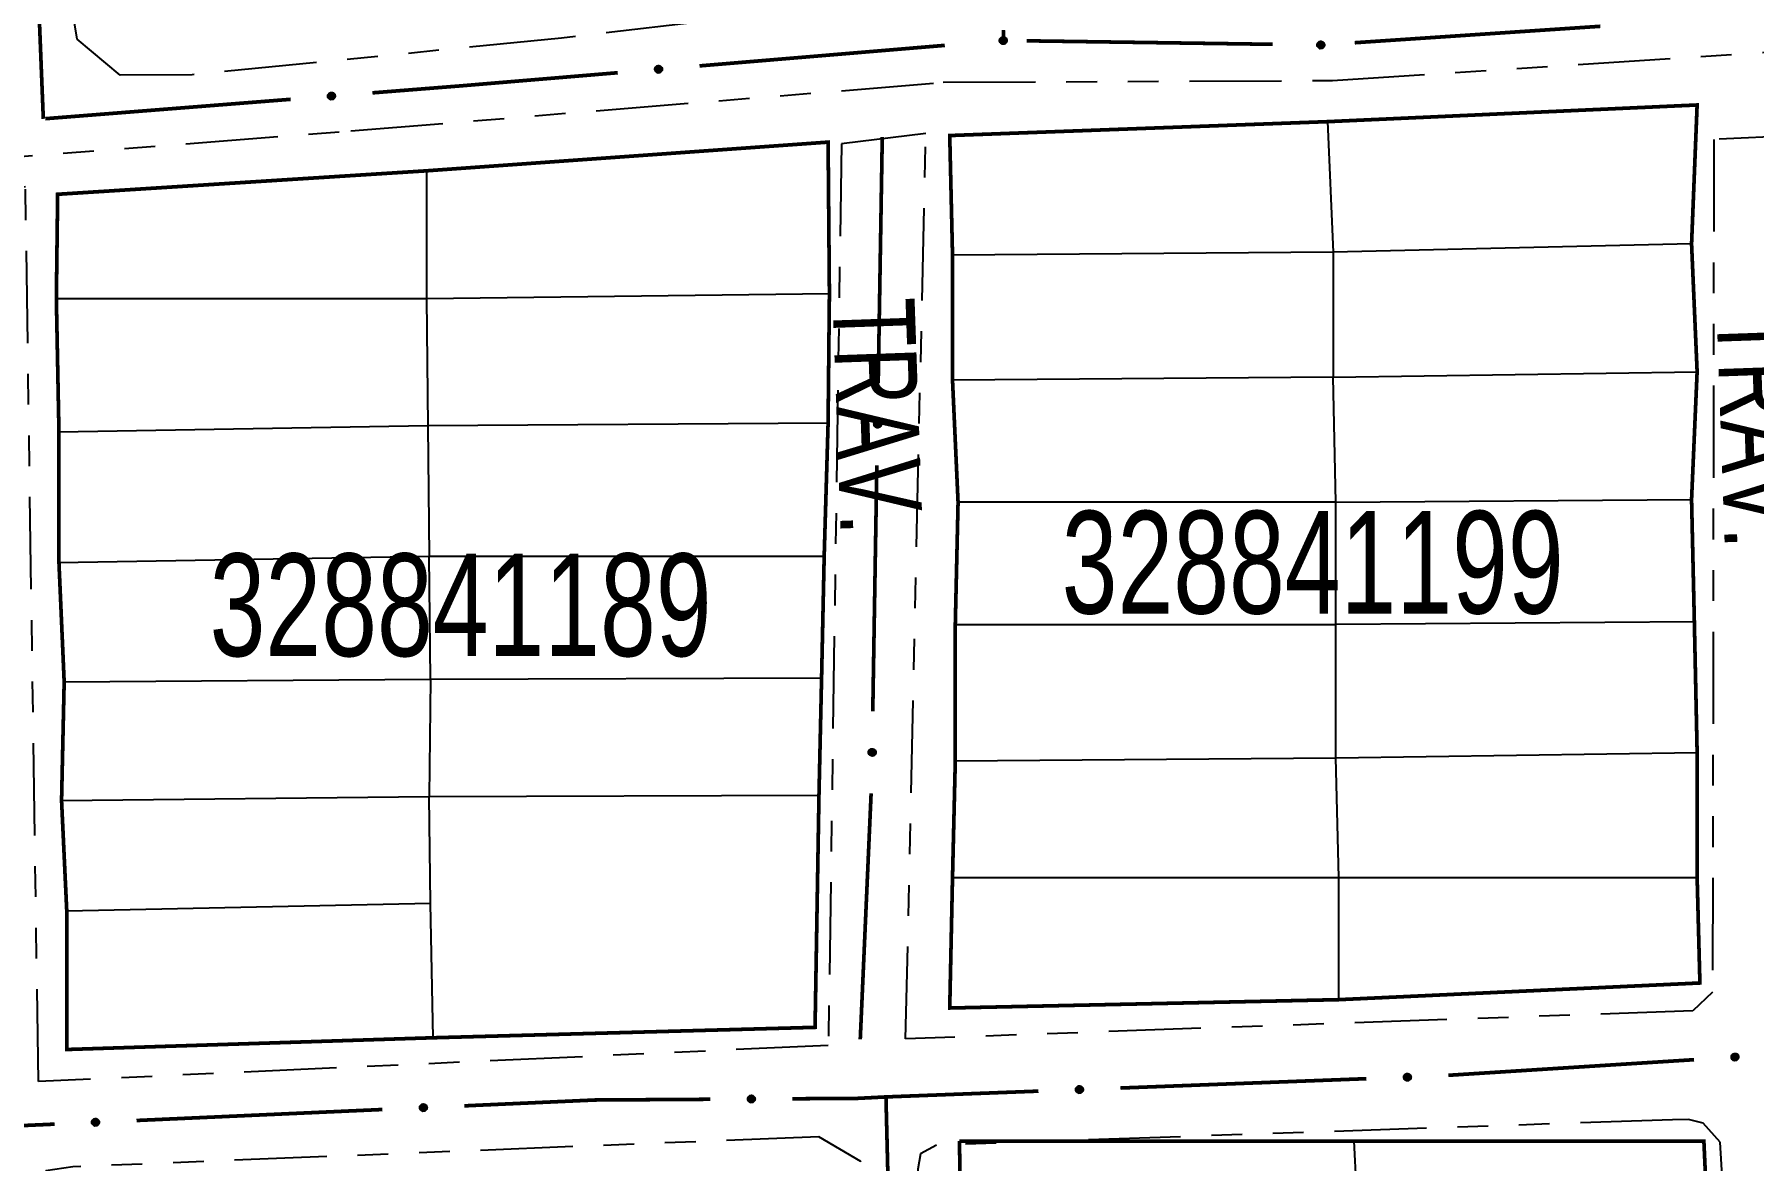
# Model space of a CAD drawing. Extents: x 203604 to 204690, y 4848469 to 4850418.
# Drawn here: x 203964 to 204047.8, y 4850191.1 to 4850246 of the extents above; entities that cross this region are included whole.
import ezdxf

# ---------------------------------------------------------------- set-up
doc = ezdxf.new("R2010")
doc.units = 0
doc.header["$LTSCALE"] = 1.5
doc.header["$MEASUREMENT"] = 0
doc.linetypes.add('TRACO_25', pattern=[8, 3, -1, 1, -1, 1, -1])
for name, color, linetype in [('CD_MALHA_LOTES', 7, 'CONTINUOUS'), ('CD_TXT_QUADRA', 2, 'CONTINUOUS'), ('RU-QUADRA', 210, 'CONTINUOUS'), ('SV-EIXO-RUA-N-PAV', 6, 'CONTINUOUS'), ('SV-RUA-NAO-PAV', 7, 'CONTINUOUS'), ('SV-TXT-VIA-ATUAL', 250, 'CONTINUOUS')]:
    doc.layers.add(name, color=color, linetype=linetype)
doc.styles.add('ARIAL', font='ARIAL.SHX')

msp = doc.modelspace()

# ---------------------------------------------------------------- linework, layer by layer
at = {"layer": 'CD_MALHA_LOTES', "linetype": 'Continuous', "flags": 128}
for points in [[(204027.07028, 4850241.713296), (204045.085077, 4850242.525994)], [(204045.085077, 4850242.525994), (204044.814177, 4850235.753514)], [(204008.649135, 4850241.036048), (204027.07028, 4850241.713296)], [(204027.07028, 4850241.713296), (204027.34118, 4850235.347165)], [(203983.144966, 4850239.316655), (204002.719387, 4850240.714828)], [(204002.719387, 4850240.714828), (204002.78294, 4850233.342643)], [(204008.784585, 4850235.211716), (204008.649135, 4850241.036048)], [(203965.159377, 4850238.172696), (203983.144966, 4850239.316655)], [(203983.144966, 4850239.316655), (203983.144966, 4850233.08843)], [(203965.159377, 4850238.172696), (203965.095824, 4850233.08843)], [(204027.34118, 4850235.347165), (204008.784585, 4850235.211716)], [(204008.784585, 4850229.116484), (204008.784585, 4850235.211716)], [(204044.814177, 4850235.753514), (204027.34118, 4850235.347165)], [(204027.34118, 4850235.347165), (204027.34118, 4850229.251934)], [(204044.814177, 4850235.753514), (204045.085077, 4850229.522833)], [(203965.095824, 4850233.08843), (203983.144966, 4850233.08843)], [(203965.22293, 4850226.574215), (203965.095824, 4850233.08843)], [(203983.144966, 4850233.08843), (204002.78294, 4850233.342643)], [(203983.144966, 4850233.08843), (203983.208519, 4850226.891982)], [(204002.78294, 4850233.342643), (204002.719387, 4850227.019088)], [(204027.34118, 4850229.251934), (204045.085077, 4850229.522833)], [(204045.085077, 4850229.522833), (204044.814177, 4850223.292151)], [(204027.34118, 4850229.251934), (204008.784585, 4850229.116484)], [(204008.784585, 4850229.116484), (204009.055484, 4850223.156702)], [(204027.476629, 4850223.156702), (204027.34118, 4850229.251934)], [(203983.208519, 4850226.891982), (203965.22293, 4850226.574215)], [(204002.719387, 4850227.019088), (203983.208519, 4850226.891982)], [(203983.208519, 4850226.891982), (203983.272072, 4850220.53665)], [(204002.719387, 4850227.019088), (204002.528727, 4850220.53665)], [(203965.22293, 4850226.574215), (203965.22293, 4850220.218884)], [(204009.055484, 4850223.156702), (204008.920035, 4850217.19692)], [(204027.476629, 4850223.156702), (204009.055484, 4850223.156702)], [(204027.476629, 4850223.156702), (204044.814177, 4850223.292151)], [(204027.476629, 4850217.19692), (204027.476629, 4850223.156702)], [(204044.814177, 4850223.292151), (204044.949627, 4850217.332369)], [(203965.22293, 4850220.218884), (203983.272072, 4850220.53665)], [(203965.477144, 4850214.403755), (203965.22293, 4850220.218884)], [(203983.272072, 4850220.53665), (204002.528727, 4850220.53665)], [(203983.335625, 4850214.530862), (203983.272072, 4850220.53665)], [(204002.528727, 4850220.53665), (204002.40162, 4850214.594415)], [(204008.920035, 4850217.19692), (204027.476629, 4850217.19692)], [(204008.920035, 4850217.19692), (204008.920035, 4850210.559889)], [(204044.949627, 4850217.332369), (204027.476629, 4850217.19692)], [(204027.476629, 4850210.695339), (204027.476629, 4850217.19692)], [(204044.949627, 4850217.332369), (204045.085077, 4850210.966238)], [(203965.350037, 4850208.620403), (203965.477144, 4850214.403755)], [(203965.477144, 4850214.403755), (203983.335625, 4850214.530862)], [(203983.335625, 4850214.530862), (203983.272072, 4850208.811063)], [(203983.335625, 4850214.530862), (204002.40162, 4850214.594415)], [(204002.40162, 4850214.594415), (204002.274514, 4850208.874617)], [(204027.476629, 4850210.695339), (204045.085077, 4850210.966238)], [(204045.085077, 4850210.966238), (204045.085077, 4850204.871006)], [(204008.784585, 4850204.871006), (204008.920035, 4850210.559889)], [(204008.920035, 4850210.559889), (204027.476629, 4850210.695339)], [(204027.612079, 4850204.871006), (204027.476629, 4850210.695339)], [(203965.350037, 4850208.620403), (203983.272072, 4850208.811063)], [(203965.60425, 4850203.218371), (203965.350037, 4850208.620403)], [(203983.272072, 4850208.811063), (204002.274514, 4850208.874617)], [(203983.335625, 4850203.599691), (203983.272072, 4850208.811063)], [(204002.274514, 4850208.874617), (204002.083854, 4850197.562126)], [(204008.649135, 4850198.504875), (204008.784585, 4850204.871006)], [(204008.784585, 4850204.871006), (204027.612079, 4850204.871006)], [(204027.612079, 4850204.871006), (204045.085077, 4850204.871006)], [(204027.612079, 4850198.911224), (204027.612079, 4850204.871006)], [(204045.085077, 4850204.871006), (204045.220526, 4850199.723922)], [(203983.335625, 4850203.599691), (203965.60425, 4850203.218371)], [(203983.462732, 4850197.0537), (203983.335625, 4850203.599691)], [(203965.60425, 4850196.48172), (203965.60425, 4850203.218371)], [(204045.220526, 4850199.723922), (204027.612079, 4850198.911224)], [(204027.612079, 4850198.911224), (204008.649135, 4850198.504875)], [(204002.083854, 4850197.562126), (203983.462732, 4850197.0537)], [(203983.462732, 4850197.0537), (203965.60425, 4850196.48172)], [(204009.229472, 4850185.240335), (204009.123069, 4850192.01684)], [(204009.123069, 4850192.01684), (204028.365569, 4850192.01684)], [(204028.365569, 4850192.01684), (204045.414624, 4850192.01684)], [(204028.699466, 4850185.278857), (204028.365569, 4850192.01684)], [(204045.414624, 4850192.01684), (204045.716152, 4850185.350439)]]:
    msp.add_lwpolyline(points, dxfattribs=at)
at = {"layer": 'RU-QUADRA', "linetype": 'Continuous', "const_width": 0.18, "flags": 128}
for points in [[(204045.085077, 4850242.525994), (204027.07028, 4850241.713296), (204008.649135, 4850241.036048), (204008.784585, 4850235.211716), (204008.784585, 4850229.116484), (204009.055484, 4850223.156702), (204008.920035, 4850217.19692), (204008.920035, 4850210.559889), (204008.784585, 4850204.871006), (204008.649135, 4850198.504875), (204027.612079, 4850198.911224), (204045.220526, 4850199.723922), (204045.085077, 4850204.871006), (204045.085077, 4850210.966238), (204044.949627, 4850217.332369), (204044.814177, 4850223.292151), (204045.085077, 4850229.522833), (204044.814177, 4850235.753514)], [(204002.719387, 4850240.714828), (203983.144966, 4850239.316655), (203965.159377, 4850238.172696), (203965.095824, 4850233.08843), (203965.22293, 4850226.574215), (203965.22293, 4850220.218884), (203965.477144, 4850214.403755), (203965.350037, 4850208.620403), (203965.60425, 4850203.218371), (203965.60425, 4850196.48172), (203983.462732, 4850197.0537), (204002.083854, 4850197.562126), (204002.274514, 4850208.874617), (204002.40162, 4850214.594415), (204002.528727, 4850220.53665), (204002.719387, 4850227.019088), (204002.78294, 4850233.342643)]]:
    msp.add_lwpolyline(points, close=True, dxfattribs=at)
msp.add_lwpolyline([(204047.707772, 4850141.318335), (204047.333829, 4850149.585713), (204047.074241, 4850155.324879), (204046.771898, 4850162.009281), (204046.501465, 4850167.988193), (204046.262739, 4850173.266115), (204046.005197, 4850178.960032), (204045.716152, 4850185.350439), (204045.414624, 4850192.01684), (204028.365569, 4850192.01684), (204009.123069, 4850192.01684)], dxfattribs=at)
at = {"layer": 'RU-QUADRA', "linetype": 'Continuous'}
msp.add_lwpolyline([(204009.123069, 4850192.01684, 0.18, 0.18, 0), (204009.229472, 4850185.240335, 0.18, 0.18, 0), (204009.329687, 4850178.857845, 0.18, 0.18, 0), (204009.412662, 4850173.573372, 0.18, 0.18, 0), (204009.521878, 4850167.98864, 0.18, 0.18, 0), (204009.595829, 4850161.907975, 0.18, 0.18, 0), (204009.705386, 4850154.93055, 0.18, 0.18, 0), (204009.79492, 4850149.228377, 0.18, 0.18, 0), (204009.920686, 4850141.218633, 0.18, 0.18, 0)], format="xyseb", dxfattribs=at)
at = {"layer": 'SV-EIXO-RUA-N-PAV', "const_width": 0.18}
for points in [[(203964.215451, 4850248.002624), (203964.453745, 4850242.007358)], [(204011.270902, 4850246.174206), (204011.26, 4850245.67)], [(204028.393695, 4850245.560605), (204040.366944, 4850246.361418)], [(203996.450672, 4850244.43124), (204008.40891, 4850245.431515)], [(204012.398838, 4850245.653814), (204024.397626, 4850245.483284)], [(203984.72, 4850243.45), (203992.464593, 4850244.097815)], [(203964.554426, 4850241.857457), (203976.51718, 4850242.802197)], [(203980.504764, 4850243.11711), (203984.492348, 4850243.432023)], [(203984.492348, 4850243.432023), (203984.72, 4850243.45)], [(203964.453745, 4850242.007358), (203964.46, 4850241.85)], [(204005.36, 4850240.96), (204005.16168, 4850228.961639)], [(204005.095573, 4850224.962185), (204004.897253, 4850212.963824)], [(204004.816369, 4850208.964819), (204004.287014, 4850196.9765)], [(204032.959847, 4850195.224271), (204044.93574, 4850195.984527)], [(204016.972051, 4850194.603807), (204028.963421, 4850195.058837)], [(203991.36, 4850194.02), (203996.982193, 4850194.055146)], [(204000.982115, 4850194.08015), (204003.982057, 4850194.098904)], [(204003.982057, 4850194.098904), (204004.16, 4850194.1)], [(204004.16, 4850194.1), (204004.980998, 4850194.141646)], [(204004.980998, 4850194.141646), (204005.54, 4850194.17)], [(204005.54, 4850194.17), (204012.974928, 4850194.45213)], [(204005.54, 4850194.17), (204005.834105, 4850182.173605)], [(203969.004603, 4850193.021225), (203980.992645, 4850193.556818)], [(203984.988659, 4850193.735348), (203990.98268, 4850194.003145)], [(203990.98268, 4850194.003145), (203991.36, 4850194.02)], [(203962.71, 4850192.74), (203965.008589, 4850192.842695)]]:
    msp.add_lwpolyline(points, dxfattribs=at)
at = {"layer": 'SV-EIXO-RUA-N-PAV'}
for points in [[(204011.117898, 4850245.782111), (204011.152483, 4850245.816693), (204011.189279, 4850245.839343), (204011.225405, 4850245.8494), (204011.259647, 4850245.849964), (204011.294743, 4850245.846595), (204011.329377, 4850245.835391), (204011.365063, 4850245.814442), (204011.399997, 4850245.779992), (204011.420721, 4850245.740774), (204011.432477, 4850245.705883), (204011.43512, 4850245.670212), (204011.431276, 4850245.636173), (204011.418449, 4850245.600582), (204011.396866, 4850245.564625), (204011.361375, 4850245.530336), (204011.325149, 4850245.508378), (204011.289951, 4850245.499568), (204011.254072, 4850245.497137), (204011.218284, 4850245.501006), (204011.184349, 4850245.5122), (204011.148185, 4850245.533996), (204011.114806, 4850245.569474), (204011.092494, 4850245.605354), (204011.083191, 4850245.64042), (204011.081594, 4850245.675796), (204011.084545, 4850245.711038), (204011.094357, 4850245.746322), (204011.117898, 4850245.782111)], [(204026.589294, 4850245.550247), (204026.620967, 4850245.587513), (204026.65581, 4850245.613066), (204026.691004, 4850245.626013), (204026.725088, 4850245.629345), (204026.760341, 4850245.628827), (204026.795768, 4850245.620462), (204026.833032, 4850245.602469), (204026.870639, 4850245.570958), (204026.894468, 4850245.533545), (204026.909008, 4850245.49972), (204026.914529, 4850245.46438), (204026.913451, 4850245.430141), (204026.903546, 4850245.393629), (204026.884943, 4850245.356044), (204026.852342, 4850245.318996), (204026.818012, 4850245.294179), (204026.783641, 4850245.28255), (204026.748078, 4850245.277224), (204026.712093, 4850245.278185), (204026.677364, 4850245.286596), (204026.639556, 4850245.305395), (204026.603416, 4850245.338056), (204026.578273, 4850245.372014), (204026.566164, 4850245.406212), (204026.56171, 4850245.441343), (204026.5618, 4850245.476708), (204026.568725, 4850245.51267), (204026.589294, 4850245.550247)], [(203994.305276, 4850244.362248), (203994.336324, 4850244.400038), (203994.370736, 4850244.426167), (203994.40571, 4850244.439699), (203994.439733, 4850244.443599), (203994.47499, 4850244.443668), (203994.510552, 4850244.435895), (203994.54811, 4850244.418526), (203994.586237, 4850244.387646), (203994.610687, 4850244.350636), (203994.625789, 4850244.317058), (203994.631898, 4850244.281814), (203994.631391, 4850244.247563), (203994.622095, 4850244.21089), (203994.604121, 4850244.173), (203994.572143, 4850244.135414), (203994.538231, 4850244.110029), (203994.504059, 4850244.097828), (203994.468589, 4850244.09191), (203994.432594, 4850244.092271), (203994.397729, 4850244.100102), (203994.359613, 4850244.118268), (203994.322933, 4850244.150322), (203994.297228, 4850244.183856), (203994.284551, 4850244.217848), (203994.279511, 4850244.2529), (203994.279012, 4850244.288261), (203994.285337, 4850244.324334), (203994.305276, 4850244.362248)], [(203978.359071, 4850243.05808), (203978.390294, 4850243.095725), (203978.424827, 4850243.121695), (203978.459863, 4850243.135064), (203978.493904, 4850243.138806), (203978.529161, 4850243.138711), (203978.564686, 4850243.130774), (203978.602164, 4850243.11323), (203978.640146, 4850243.082174), (203978.664424, 4850243.04505), (203978.67937, 4850243.011402), (203978.685315, 4850242.976131), (203978.684649, 4850242.941882), (203978.675184, 4850242.905253), (203978.657034, 4850242.867447), (203978.624882, 4850242.830009), (203978.590852, 4850242.804782), (203978.556624, 4850242.79274), (203978.521127, 4850242.786987), (203978.485133, 4850242.787515), (203978.450306, 4850242.795508), (203978.412274, 4850242.813851), (203978.375743, 4850242.846075), (203978.350195, 4850242.879728), (203978.337675, 4850242.913778), (203978.332799, 4850242.948853), (203978.332463, 4850242.984216), (203978.338956, 4850243.020259), (203978.359071, 4850243.05808)], [(204005.241067, 4850227.103754), (204005.275569, 4850227.069089), (204005.298133, 4850227.032241), (204005.308107, 4850226.996091), (204005.308591, 4850226.961848), (204005.30514, 4850226.926761), (204005.293857, 4850226.892152), (204005.272825, 4850226.856515), (204005.238294, 4850226.821661), (204005.199028, 4850226.801027), (204005.16411, 4850226.789353), (204005.128433, 4850226.786792), (204005.094403, 4850226.790715), (204005.058842, 4850226.803624), (204005.022935, 4850226.825291), (204004.988728, 4850226.860861), (204004.966855, 4850226.897137), (204004.958125, 4850226.932356), (204004.955778, 4850226.96824), (204004.95973, 4850227.00402), (204004.971002, 4850227.037928), (204004.992882, 4850227.074041), (204005.028437, 4850227.107338), (204005.064369, 4850227.129567), (204005.099456, 4850227.138789), (204005.134836, 4850227.140304), (204005.170071, 4850227.137272), (204005.205332, 4850227.127377), (204005.241067, 4850227.103754)], [(204004.97664, 4850211.105939), (204005.011142, 4850211.071274), (204005.033706, 4850211.034426), (204005.04368, 4850210.998276), (204005.044164, 4850210.964034), (204005.040714, 4850210.928946), (204005.02943, 4850210.894338), (204005.008398, 4850210.8587), (204004.973868, 4850210.823846), (204004.934601, 4850210.803212), (204004.899683, 4850210.791538), (204004.864006, 4850210.788977), (204004.829976, 4850210.7929), (204004.794415, 4850210.805809), (204004.758508, 4850210.827476), (204004.724301, 4850210.863046), (204004.702428, 4850210.899322), (204004.693699, 4850210.934542), (204004.691351, 4850210.970425), (204004.695303, 4850211.006205), (204004.706575, 4850211.040113), (204004.728455, 4850211.076226), (204004.76401, 4850211.109523), (204004.799942, 4850211.131753), (204004.83503, 4850211.140974), (204004.87041, 4850211.14249), (204004.905644, 4850211.139457), (204004.940906, 4850211.129563), (204004.97664, 4850211.105939)], [(204046.781356, 4850196.211992), (204046.813155, 4850196.249152), (204046.848084, 4850196.274586), (204046.883322, 4850196.287414), (204046.917417, 4850196.29063), (204046.952668, 4850196.289993), (204046.988067, 4850196.281508), (204047.02527, 4850196.263389), (204047.062769, 4850196.231751), (204047.086472, 4850196.194257), (204047.100897, 4850196.160383), (204047.106298, 4850196.125024), (204047.105105, 4850196.09079), (204047.095076, 4850196.054311), (204047.076345, 4850196.016789), (204047.04362, 4850195.979852), (204047.009205, 4850195.955152), (204046.974796, 4850195.943639), (204046.939214, 4850195.938434), (204046.903233, 4850195.939516), (204046.868533, 4850195.948045), (204046.830788, 4850195.966972), (204046.794759, 4850195.999755), (204046.769732, 4850196.033798), (204046.757739, 4850196.068037), (204046.753403, 4850196.103183), (204046.753613, 4850196.138547), (204046.76066, 4850196.174486), (204046.781356, 4850196.211992)], [(204030.814231, 4850195.239229), (204030.846967, 4850195.275566), (204030.882532, 4850195.300103), (204030.918085, 4850195.312029), (204030.952251, 4850195.314377), (204030.987475, 4850195.312841), (204031.022646, 4850195.303458), (204031.059375, 4850195.284397), (204031.096057, 4850195.251815), (204031.118797, 4850195.21373), (204031.132355, 4850195.179499), (204031.136854, 4850195.144014), (204031.134789, 4850195.109821), (204031.123834, 4850195.07361), (204031.104154, 4850195.036577), (204031.070499, 4850195.000485), (204031.035466, 4850194.976669), (204031.000775, 4850194.966036), (204030.965072, 4850194.961739), (204030.92913, 4850194.963738), (204030.894659, 4850194.973147), (204030.857408, 4850194.993029), (204030.822225, 4850195.026719), (204030.798073, 4850195.061388), (204030.786956, 4850195.095922), (204030.783517, 4850195.131167), (204030.784627, 4850195.166514), (204030.792587, 4850195.202262), (204030.814231, 4850195.239229)], [(203998.837789, 4850194.176828), (203998.871659, 4850194.212111), (203998.907983, 4850194.235508), (203998.943896, 4850194.246303), (203998.978119, 4850194.247567), (203999.013276, 4850194.244917), (203999.048133, 4850194.234424), (203999.08424, 4850194.21421), (203999.119871, 4850194.180482), (203999.141394, 4850194.141695), (203999.153861, 4850194.107053), (203999.157234, 4850194.071443), (203999.154087, 4850194.037333), (203999.141991, 4850194.001486), (203999.121148, 4850193.965095), (203999.086366, 4850193.930087), (203999.050597, 4850193.907393), (203999.015586, 4850193.897864), (203998.979765, 4850193.8947), (203998.943905, 4850193.897836), (203998.909748, 4850193.908333), (203998.873146, 4850193.929384), (203998.839048, 4850193.964172), (203998.816006, 4850193.999589), (203998.805988, 4850194.034457), (203998.803667, 4850194.069793), (203998.805896, 4850194.105087), (203998.814985, 4850194.140565), (203998.837789, 4850194.176828)], [(204014.825738, 4850194.632521), (204014.858474, 4850194.668859), (204014.894039, 4850194.693395), (204014.929592, 4850194.705322), (204014.963758, 4850194.707669), (204014.998982, 4850194.706133), (204015.034153, 4850194.69675), (204015.070882, 4850194.677689), (204015.107564, 4850194.645107), (204015.130304, 4850194.607022), (204015.143862, 4850194.572791), (204015.148361, 4850194.537306), (204015.146296, 4850194.503113), (204015.135341, 4850194.466902), (204015.115661, 4850194.429869), (204015.082006, 4850194.393777), (204015.046973, 4850194.369962), (204015.012282, 4850194.359328), (204014.976579, 4850194.355031), (204014.940637, 4850194.35703), (204014.906166, 4850194.36644), (204014.868915, 4850194.386321), (204014.833732, 4850194.420012), (204014.80958, 4850194.454681), (204014.798463, 4850194.489214), (204014.795024, 4850194.524459), (204014.796134, 4850194.559806), (204014.804095, 4850194.595554), (204014.825738, 4850194.632521)], [(203982.842201, 4850193.749641), (203982.874692, 4850193.786198), (203982.910092, 4850193.810972), (203982.945564, 4850193.823138), (203982.979713, 4850193.825714), (203983.014946, 4850193.824416), (203983.050179, 4850193.815269), (203983.087036, 4850193.796455), (203983.123936, 4850193.76412), (203983.146932, 4850193.726189), (203983.160719, 4850193.69205), (203983.165456, 4850193.656596), (203983.163621, 4850193.62239), (203983.15291, 4850193.586106), (203983.133479, 4850193.548942), (203983.100067, 4850193.512624), (203983.065196, 4850193.488574), (203983.030576, 4850193.477708), (203982.994903, 4850193.473171), (203982.958949, 4850193.474928), (203982.924415, 4850193.484106), (203982.887031, 4850193.503737), (203982.851623, 4850193.53719), (203982.827239, 4850193.571696), (203982.815889, 4850193.606154), (203982.812214, 4850193.641375), (203982.813087, 4850193.676729), (203982.820806, 4850193.712529), (203982.842201, 4850193.749641)], [(203966.858146, 4850193.035518), (203966.890637, 4850193.072075), (203966.926036, 4850193.096849), (203966.961509, 4850193.109015), (203966.995658, 4850193.111591), (203967.030891, 4850193.110293), (203967.066124, 4850193.101146), (203967.10298, 4850193.082332), (203967.13988, 4850193.049997), (203967.162876, 4850193.012066), (203967.176664, 4850192.977927), (203967.181401, 4850192.942473), (203967.179566, 4850192.908267), (203967.168855, 4850192.871983), (203967.149424, 4850192.834818), (203967.116012, 4850192.798501), (203967.08114, 4850192.774451), (203967.046521, 4850192.763585), (203967.010848, 4850192.759048), (203966.974893, 4850192.760805), (203966.940359, 4850192.769983), (203966.902976, 4850192.789614), (203966.867568, 4850192.823067), (203966.843183, 4850192.857573), (203966.831834, 4850192.892031), (203966.828158, 4850192.927252), (203966.829031, 4850192.962606), (203966.836751, 4850192.998406), (203966.858146, 4850193.035518)]]:
    msp.add_lwpolyline(points, close=True, dxfattribs=at)
for points in [[(204011.081594, 4850245.675796), (204011.432477, 4850245.705883)], [(204011.083191, 4850245.64042), (204011.43512, 4850245.670212)], [(204011.084545, 4850245.711038), (204011.420721, 4850245.740774)], [(204011.084984, 4850245.65764), (204011.432003, 4850245.68546)], [(204011.086872, 4850245.694459), (204011.42165, 4850245.725182)], [(204011.091302, 4850245.622069), (204011.430173, 4850245.652734)], [(204011.092494, 4850245.605354), (204011.431276, 4850245.636173)], [(204011.094179, 4850245.728472), (204011.405782, 4850245.760889)], [(204011.094357, 4850245.746322), (204011.399997, 4850245.779992)], [(204011.105806, 4850245.586382), (204011.420119, 4850245.617396)], [(204011.106943, 4850245.762407), (204011.378979, 4850245.795386)], [(204011.114806, 4850245.569474), (204011.418449, 4850245.600582)], [(204011.117898, 4850245.782111), (204011.365063, 4850245.814442)], [(204011.135357, 4850245.55321), (204011.404606, 4850245.582135)], [(204011.137502, 4850245.800183), (204011.339819, 4850245.824601)], [(204011.148185, 4850245.533996), (204011.396866, 4850245.564625)], [(204011.152483, 4850245.816693), (204011.329377, 4850245.835391)], [(204011.171808, 4850245.525399), (204011.371357, 4850245.547126)], [(204011.173403, 4850245.829695), (204011.303194, 4850245.840132)], [(204011.184349, 4850245.5122), (204011.361375, 4850245.530336)], [(204011.189279, 4850245.839343), (204011.294743, 4850245.846595)], [(204011.205665, 4850245.507177), (204011.33684, 4850245.518959)], [(204011.218284, 4850245.501006), (204011.325149, 4850245.508378)], [(204026.56171, 4850245.441343), (204026.909008, 4850245.49972)], [(204026.5618, 4850245.476708), (204026.894468, 4850245.533545)], [(204026.565461, 4850245.460371), (204026.896656, 4850245.51808)], [(204026.566164, 4850245.406212), (204026.914529, 4850245.46438)], [(204026.566558, 4850245.42352), (204026.910188, 4850245.479325)], [(204026.568725, 4850245.51267), (204026.870639, 4850245.570958)], [(204026.569992, 4850245.494864), (204026.877951, 4850245.552386)], [(204026.575733, 4850245.388577), (204026.911012, 4850245.446559)], [(204026.578273, 4850245.372014), (204026.913451, 4850245.430141)], [(204026.579968, 4850245.52972), (204026.848444, 4850245.584601)], [(204026.589294, 4850245.550247), (204026.833032, 4850245.602469)], [(204026.593077, 4850245.35418), (204026.90385, 4850245.410523)], [(204026.603416, 4850245.338056), (204026.903546, 4850245.393629)], [(204026.607371, 4850245.569845), (204026.807049, 4850245.610552)], [(204026.620967, 4850245.587513), (204026.795768, 4850245.620462)], [(204026.625215, 4850245.323508), (204026.891241, 4850245.374123)], [(204026.639556, 4850245.305395), (204026.884943, 4850245.356044)], [(204026.640766, 4850245.602165), (204026.769288, 4850245.623069)], [(204026.65581, 4850245.613066), (204026.760341, 4850245.628827)], [(204026.663796, 4850245.298737), (204026.860933, 4850245.336539)], [(204026.677364, 4850245.286596), (204026.852342, 4850245.318996)], [(204026.699017, 4850245.283314), (204026.828808, 4850245.305671)], [(204026.712093, 4850245.278185), (204026.818012, 4850245.294179)], [(203994.305276, 4850244.362248), (203994.54811, 4850244.418526)], [(203994.323025, 4850244.382145), (203994.521996, 4850244.426174)], [(203994.336324, 4850244.400038), (203994.510552, 4850244.435895)], [(203994.355877, 4850244.415017), (203994.484031, 4850244.438061)], [(203994.370736, 4850244.426167), (203994.47499, 4850244.443668)], [(203994.279012, 4850244.288261), (203994.610687, 4850244.350636)], [(203994.279511, 4850244.2529), (203994.625789, 4850244.317058)], [(203994.282945, 4850244.271988), (203994.613132, 4850244.335209)], [(203994.284551, 4850244.217848), (203994.631898, 4850244.281814)], [(203994.284656, 4850244.23516), (203994.627309, 4850244.296685)], [(203994.285337, 4850244.324334), (203994.586237, 4850244.387646)], [(203994.2869, 4850244.306551), (203994.593857, 4850244.369198)], [(203994.294412, 4850244.200375), (203994.628679, 4850244.263937)], [(203994.296294, 4850244.341569), (203994.563818, 4850244.400918)], [(203994.297228, 4850244.183856), (203994.631391, 4850244.247563)], [(203994.312327, 4850244.166272), (203994.622118, 4850244.227787)], [(203994.322933, 4850244.150322), (203994.622095, 4850244.21089)], [(203994.344972, 4850244.13614), (203994.610117, 4850244.191181)], [(203994.359613, 4850244.118268), (203994.604121, 4850244.173)], [(203994.38396, 4850244.112015), (203994.58044, 4850244.153098)], [(203994.397729, 4850244.100102), (203994.572143, 4850244.135414)], [(203994.419433, 4850244.097182), (203994.548834, 4850244.121699)], [(203994.432594, 4850244.092271), (203994.538231, 4850244.110029)], [(203978.332463, 4850242.984216), (203978.664424, 4850243.04505)], [(203978.332799, 4850242.948853), (203978.67937, 4850243.011402)], [(203978.33632, 4850242.967925), (203978.666798, 4850243.029612)], [(203978.337675, 4850242.913778), (203978.685315, 4850242.976131)], [(203978.337861, 4850242.93109), (203978.680795, 4850242.991023)], [(203978.338956, 4850243.020259), (203978.640146, 4850243.082174)], [(203978.340436, 4850243.002469), (203978.647681, 4850243.06369)], [(203978.347455, 4850242.896259), (203978.682013, 4850242.958269)], [(203978.349993, 4850243.037443), (203978.61779, 4850243.095549)], [(203978.350195, 4850242.879728), (203978.684649, 4850242.941882)], [(203978.359071, 4850243.05808), (203978.602164, 4850243.11323)], [(203978.365211, 4850242.862074), (203978.675284, 4850242.922149)], [(203978.375743, 4850242.846075), (203978.675184, 4850242.905253)], [(203978.376911, 4850243.077895), (203978.576085, 4850243.121)], [(203978.390294, 4850243.095725), (203978.564686, 4850243.130774)], [(203978.397716, 4850242.83179), (203978.663114, 4850242.8856)], [(203978.409916, 4850243.110614), (203978.538176, 4850243.133062)], [(203978.412274, 4850242.813851), (203978.657034, 4850242.867447)], [(203978.424827, 4850243.121695), (203978.529161, 4850243.138711)], [(203978.436592, 4850242.807485), (203978.63326, 4850242.847654)], [(203978.450306, 4850242.795508), (203978.624882, 4850242.830009)], [(203978.471996, 4850242.792487), (203978.601509, 4850242.816403)], [(203978.485133, 4850242.787515), (203978.590852, 4850242.804782)], [(204004.95973, 4850227.00402), (204004.966855, 4850226.897137)], [(204004.96593, 4850227.016624), (204004.977408, 4850226.885422)], [(204004.971002, 4850227.037928), (204004.988728, 4850226.860861)], [(204004.98423, 4850227.050439), (204005.005495, 4850226.85084)], [(204004.992882, 4850227.074041), (204005.022935, 4850226.825291)], [(204005.012125, 4850227.086825), (204005.040427, 4850226.81751)], [(204005.028437, 4850227.107338), (204005.058842, 4850226.803624)], [(204005.045366, 4850227.116299), (204005.075652, 4850226.801916)], [(204005.064369, 4850227.129567), (204005.094403, 4850226.790715)], [(204005.081086, 4850227.130721), (204005.110967, 4850226.791779)], [(204005.099456, 4850227.138789), (204005.128433, 4850226.786792)], [(204005.116672, 4850227.136956), (204005.143688, 4850226.789874)], [(204005.134836, 4850227.140304), (204005.16411, 4850226.789353)], [(204005.153486, 4850227.134983), (204005.183434, 4850226.800134)], [(204005.170071, 4850227.137272), (204005.199028, 4850226.801027)], [(204005.187482, 4850227.127597), (204005.219178, 4850226.81592)], [(204005.205332, 4850227.127377), (204005.238294, 4850226.821661)], [(204005.221388, 4850227.114755), (204005.253737, 4850226.842643)], [(204005.241067, 4850227.103754), (204005.272825, 4850226.856515)], [(204005.259093, 4850227.084108), (204005.283042, 4850226.881735)], [(204005.275569, 4850227.069089), (204005.293857, 4850226.892152)], [(204005.288522, 4850227.048139), (204005.298659, 4850226.918324)], [(204005.298133, 4850227.032241), (204005.30514, 4850226.926761)], [(204004.695303, 4850211.006205), (204004.702428, 4850210.899322)], [(204004.701503, 4850211.018809), (204004.712981, 4850210.887607)], [(204004.706575, 4850211.040113), (204004.724301, 4850210.863046)], [(204004.719803, 4850211.052624), (204004.741069, 4850210.853025)], [(204004.728455, 4850211.076226), (204004.758508, 4850210.827476)], [(204004.747699, 4850211.08901), (204004.776, 4850210.819695)], [(204004.76401, 4850211.109523), (204004.794415, 4850210.805809)], [(204004.780939, 4850211.118485), (204004.811225, 4850210.804101)], [(204004.799942, 4850211.131753), (204004.829976, 4850210.7929)], [(204004.81666, 4850211.132906), (204004.84654, 4850210.793964)], [(204004.83503, 4850211.140974), (204004.864006, 4850210.788977)], [(204004.852245, 4850211.139141), (204004.879261, 4850210.792059)], [(204004.87041, 4850211.14249), (204004.899683, 4850210.791538)], [(204004.88906, 4850211.137168), (204004.919007, 4850210.802319)], [(204004.905644, 4850211.139457), (204004.934601, 4850210.803212)], [(204004.923055, 4850211.129783), (204004.954751, 4850210.818105)], [(204004.940906, 4850211.129563), (204004.973868, 4850210.823846)], [(204004.956961, 4850211.11694), (204004.98931, 4850210.844828)], [(204004.97664, 4850211.105939), (204005.008398, 4850210.8587)], [(204004.994666, 4850211.086293), (204005.018615, 4850210.88392)], [(204005.011142, 4850211.071274), (204005.02943, 4850210.894338)], [(204005.024095, 4850211.050324), (204005.034232, 4850210.920509)], [(204005.033706, 4850211.034426), (204005.040714, 4850210.928946)], [(204046.753403, 4850196.103183), (204047.100897, 4850196.160383)], [(204046.753613, 4850196.138547), (204047.086472, 4850196.194257)], [(204046.757219, 4850196.122198), (204047.088607, 4850196.178785)], [(204046.757739, 4850196.068037), (204047.106298, 4850196.125024)], [(204046.758191, 4850196.085344), (204047.102009, 4850196.139985)], [(204046.76066, 4850196.174486), (204047.062769, 4850196.231751)], [(204046.761866, 4850196.156675), (204047.070018, 4850196.213154)], [(204046.767247, 4850196.05037), (204047.102722, 4850196.107215)], [(204046.769732, 4850196.033798), (204047.105105, 4850196.09079)], [(204046.771961, 4850196.191498), (204047.040621, 4850196.245469)], [(204046.781356, 4850196.211992), (204047.02527, 4850196.263389)], [(204046.784475, 4850196.015914), (204047.095437, 4850196.071204)], [(204046.794759, 4850195.999755), (204047.095076, 4850196.054311)], [(204046.7995, 4850196.231529), (204046.999314, 4850196.271559)], [(204046.813155, 4850196.249152), (204046.988067, 4850196.281508)], [(204046.816509, 4850195.985134), (204047.082705, 4850196.034847)], [(204046.830788, 4850195.966972), (204047.076345, 4850196.016789)], [(204046.833004, 4850196.263736), (204046.961595, 4850196.284205)], [(204046.848084, 4850196.274586), (204046.952668, 4850196.289993)], [(204046.855006, 4850195.960232), (204047.05227, 4850195.997366)], [(204046.868533, 4850195.948045), (204047.04362, 4850195.979852)], [(204046.890174, 4850195.94469), (204047.020041, 4850195.966607)], [(204046.903233, 4850195.939516), (204047.009205, 4850195.955152)], [(204030.783517, 4850195.131167), (204031.132355, 4850195.179499)], [(204030.784627, 4850195.166514), (204031.118797, 4850195.21373)], [(204030.786956, 4850195.095922), (204031.136854, 4850195.144014)], [(204030.787815, 4850195.150079), (204031.120537, 4850195.198208)], [(204030.787849, 4850195.113211), (204031.132946, 4850195.159079)], [(204030.792587, 4850195.202262), (204031.096057, 4850195.251815)], [(204030.793339, 4850195.184426), (204031.10283, 4850195.233039)], [(204030.796012, 4850195.078018), (204031.132825, 4850195.126302)], [(204030.798073, 4850195.061388), (204031.134789, 4850195.109821)], [(204030.804318, 4850195.21898), (204031.074265, 4850195.266092)], [(204030.812356, 4850195.043135), (204031.124625, 4850195.090488)], [(204030.814231, 4850195.239229), (204031.059375, 4850195.284397)], [(204030.822225, 4850195.026719), (204031.123834, 4850195.07361)], [(204030.832867, 4850195.258298), (204031.033636, 4850195.293226)], [(204030.843596, 4850195.011549), (204031.110971, 4850195.054467)], [(204030.846967, 4850195.275566), (204031.022646, 4850195.303458)], [(204030.857408, 4850194.993029), (204031.104154, 4850195.036577)], [(204030.867181, 4850195.289641), (204030.996251, 4850195.306828)], [(204030.881446, 4850194.985675), (204031.079592, 4850195.017773)], [(204030.882532, 4850195.300103), (204030.987475, 4850195.312841)], [(204030.894659, 4850194.973147), (204031.070499, 4850195.000485)], [(204030.916207, 4850194.969242), (204031.04659, 4850194.987845)], [(204030.92913, 4850194.963738), (204031.035466, 4850194.976669)], [(203998.805896, 4850194.105087), (203999.141394, 4850194.141695)], [(203998.808562, 4850194.088559), (203999.142642, 4850194.126126)], [(203998.814985, 4850194.140565), (203999.119871, 4850194.180482)], [(203998.815171, 4850194.122714), (203999.126046, 4850194.161501)], [(203998.827239, 4850194.156904), (203999.098543, 4850194.195442)], [(203998.837789, 4850194.176828), (203999.08424, 4850194.21421)], [(203998.857019, 4850194.195297), (203999.058793, 4850194.223849)], [(203998.871659, 4850194.212111), (203999.048133, 4850194.234424)], [(203998.892308, 4850194.225538), (203999.021858, 4850194.238629)], [(203998.907983, 4850194.235508), (203999.013276, 4850194.244917)], [(204014.795024, 4850194.524459), (204015.143862, 4850194.572791)], [(204014.796134, 4850194.559806), (204015.130304, 4850194.607022)], [(204014.798463, 4850194.489214), (204015.148361, 4850194.537306)], [(204014.799322, 4850194.543371), (204015.132045, 4850194.5915)], [(204014.799356, 4850194.506504), (204015.144453, 4850194.552371)], [(204014.804095, 4850194.595554), (204015.107564, 4850194.645107)], [(204014.804846, 4850194.577718), (204015.114337, 4850194.626331)], [(204014.807519, 4850194.47131), (204015.144332, 4850194.519594)], [(204014.80958, 4850194.454681), (204015.146296, 4850194.503113)], [(204014.815825, 4850194.612272), (204015.085772, 4850194.659385)], [(204014.823863, 4850194.436427), (204015.136132, 4850194.48378)], [(204014.825738, 4850194.632521), (204015.070882, 4850194.677689)], [(204014.833732, 4850194.420012), (204015.135341, 4850194.466902)], [(204014.844374, 4850194.65159), (204015.045143, 4850194.686519)], [(204014.855103, 4850194.404841), (204015.122478, 4850194.447759)], [(204014.858474, 4850194.668859), (204015.034153, 4850194.69675)], [(204014.868915, 4850194.386321), (204015.115661, 4850194.429869)], [(204014.878688, 4850194.682933), (204015.007758, 4850194.70012)], [(204014.892953, 4850194.378967), (204015.091099, 4850194.411065)], [(204014.894039, 4850194.693395), (204014.998982, 4850194.706133)], [(204014.906166, 4850194.36644), (204015.082006, 4850194.393777)], [(204014.927714, 4850194.362534), (204015.058097, 4850194.381137)], [(204014.940637, 4850194.35703), (204015.046973, 4850194.369962)], [(203982.812214, 4850193.641375), (203983.160719, 4850193.69205)], [(203982.813087, 4850193.676729), (203983.146932, 4850193.726189)], [(203982.815889, 4850193.606154), (203983.165456, 4850193.656596)], [(203982.816385, 4850193.660315), (203983.148776, 4850193.710679)], [(203982.816666, 4850193.623449), (203983.161448, 4850193.671634)], [(203982.820806, 4850193.712529), (203983.123936, 4850193.76412)], [(203982.821678, 4850193.694699), (203983.130835, 4850193.74539)], [(203982.825065, 4850193.588311), (203983.161546, 4850193.638857)], [(203982.827239, 4850193.571696), (203983.163621, 4850193.62239)], [(203982.832424, 4850193.729326), (203983.102049, 4850193.778251)], [(203982.841644, 4850193.553539), (203983.153588, 4850193.602989)], [(203982.842201, 4850193.749641), (203983.087036, 4850193.796455)], [(203982.851623, 4850193.53719), (203983.15291, 4850193.586106)], [(203982.860708, 4850193.768835), (203983.061238, 4850193.805111)], [(203982.873095, 4850193.522163), (203983.140176, 4850193.566877)], [(203982.874692, 4850193.786198), (203983.050179, 4850193.815269)], [(203982.887031, 4850193.503737), (203983.133479, 4850193.548942)], [(203982.894811, 4850193.800408), (203983.023763, 4850193.818462)], [(203982.910092, 4850193.810972), (203983.014946, 4850193.824416)], [(203982.911118, 4850193.496544), (203983.109044, 4850193.529973)], [(203982.924415, 4850193.484106), (203983.100067, 4850193.512624)], [(203982.945989, 4850193.480346), (203983.076244, 4850193.499824)], [(203982.958949, 4850193.474928), (203983.065196, 4850193.488574)], [(203998.803667, 4850194.069793), (203999.153861, 4850194.107053)], [(203998.805988, 4850194.034457), (203999.157234, 4850194.071443)], [(203998.807428, 4850194.051709), (203999.153805, 4850194.086624)], [(203998.814472, 4850194.016275), (203999.152645, 4850194.053867)], [(203998.816006, 4850193.999589), (203999.154087, 4850194.037333)], [(203998.829703, 4850193.980892), (203999.143316, 4850194.018331)], [(203998.839048, 4850193.964172), (203999.141991, 4850194.001486)], [(203998.859927, 4850193.948332), (203999.128528, 4850193.98276)], [(203998.873146, 4850193.929384), (203999.121148, 4850193.965095)], [(203998.896939, 4850193.921272), (203999.096002, 4850193.947079)], [(203998.909748, 4850193.908333), (203999.086366, 4850193.930087)], [(203998.931162, 4850193.903747), (203999.062069, 4850193.918211)], [(203998.943905, 4850193.897836), (203999.050597, 4850193.907393)], [(203966.828158, 4850192.927252), (203967.176664, 4850192.977927)], [(203966.829031, 4850192.962606), (203967.162876, 4850193.012066)], [(203966.831834, 4850192.892031), (203967.181401, 4850192.942473)], [(203966.832329, 4850192.946192), (203967.164721, 4850192.996556)], [(203966.832611, 4850192.909326), (203967.177392, 4850192.957511)], [(203966.836751, 4850192.998406), (203967.13988, 4850193.049997)], [(203966.837623, 4850192.980576), (203967.146779, 4850193.031267)], [(203966.84101, 4850192.874188), (203967.177491, 4850192.924734)], [(203966.843183, 4850192.857573), (203967.179566, 4850192.908267)], [(203966.848369, 4850193.015203), (203967.117994, 4850193.064128)], [(203966.857588, 4850192.839416), (203967.169532, 4850192.888866)], [(203966.858146, 4850193.035518), (203967.10298, 4850193.082332)], [(203966.867568, 4850192.823067), (203967.168855, 4850192.871983)], [(203966.876653, 4850193.054711), (203967.077183, 4850193.090988)], [(203966.889039, 4850192.80804), (203967.156121, 4850192.852754)], [(203966.890637, 4850193.072075), (203967.066124, 4850193.101146)], [(203966.902976, 4850192.789614), (203967.149424, 4850192.834818)], [(203966.910755, 4850193.086284), (203967.039708, 4850193.104339)], [(203966.926036, 4850193.096849), (203967.030891, 4850193.110293)], [(203966.927063, 4850192.782421), (203967.124988, 4850192.81585)], [(203966.940359, 4850192.769983), (203967.116012, 4850192.798501)], [(203966.961934, 4850192.766222), (203967.092188, 4850192.785701)], [(203966.974893, 4850192.760805), (203967.08114, 4850192.774451)]]:
    msp.add_lwpolyline(points, dxfattribs=at)
at = {"layer": 'SV-RUA-NAO-PAV', "linetype": 'TRACO_25'}
for points in [[(203823.81, 4850232.24, 6.01), (203824.78, 4850234.25, 6.01), (203850.77, 4850234.82, 5.59), (203879.43, 4850236.02, 5.58), (203912.96, 4850237.38, 5.58), (203947.48, 4850238.79, 6.3), (203979.45, 4850241.26, 7.12), (204008.33, 4850243.63, 7.8), (204027.31, 4850243.72, 8.18), (204048.87, 4850245.13, 7.97), (204056.17, 4850246.9, 7.66), (204085.85, 4850249.23, 8.92), (204105.65, 4850249.81, 9.08), (204106.98, 4850250.02, 9.1), (204107.08, 4850263.92, 9.1)], [(204009.39, 4850263.92, 8.01), (204009.28, 4850249.24, 8.01), (204008.28, 4850247.96, 8.01), (203989.72, 4850245.78, 7.88), (203971.71, 4850244, 7.38), (203968.21, 4850243.98, 7.39), (203966.11, 4850245.73, 7.39), (203965.68, 4850248.39, 7.39), (203965.17, 4850263.92, 7.39)], [(204050.65, 4850241.06, 11.71), (204045.9, 4850240.85, 11.71), (204045.84, 4850199.28, 11.98), (204044.88, 4850198.37, 11.85), (204006.5, 4850197, 10.82), (204007.48, 4850241.13, 11.06), (204003.37, 4850240.63, 10.51), (204002.73, 4850196.68, 10.93), (203964.22, 4850194.92, 8.61), (203963.59, 4850238.53, 7.98), (203959.45, 4850238.46, 8.63), (203960.43, 4850194.84, 9.55), (203920.59, 4850192.76, 8.36), (203917.5, 4850236.28, 8.35)], [(204049.28, 4850141.34, 12.29), (204046.21, 4850191.97, 12.19), (204045.38, 4850192.89, 12.19), (204044.66, 4850193.07, 12.19), (204043.89, 4850193.06, 12.19), (204008.01, 4850191.82, 11.62), (204007.22, 4850191.4, 11.62), (204007.1, 4850190.65, 11.62), (204008.09, 4850144.02, 11.88)], [(204005.74, 4850143.02, 11.87), (204004.31, 4850191.02, 11.79), (204002.26, 4850192.23, 11.79), (203965.9, 4850190.76, 9.24), (203964.58, 4850190.57, 9.24), (203964.37, 4850189.49, 9.24), (203967.3, 4850159.18, 8.72), (203969.5, 4850135.95, 8.65)]]:
    msp.add_polyline3d(points, dxfattribs=at)

# ---------------------------------------------------------------- texts
at = {"layer": 'CD_TXT_QUADRA', "style": 'ARIAL', "width": 0.7}
for s, p in [('328841199', (204014.10886, 4850217.734865)), ('328841189', (203972.569197, 4850215.657882))]:
    msp.add_text(s, height=5, dxfattribs=at).set_placement(p)
at = {"layer": 'SV-TXT-VIA-ATUAL', "style": 'ARIAL', "width": 0.7}
for p in [(204002.933409, 4850233.031972), (204046.035042, 4850232.361999)]:
    msp.add_text('TRAV.', height=4, rotation=272, dxfattribs=at).set_placement(p)

doc.saveas('drawing.dxf')
